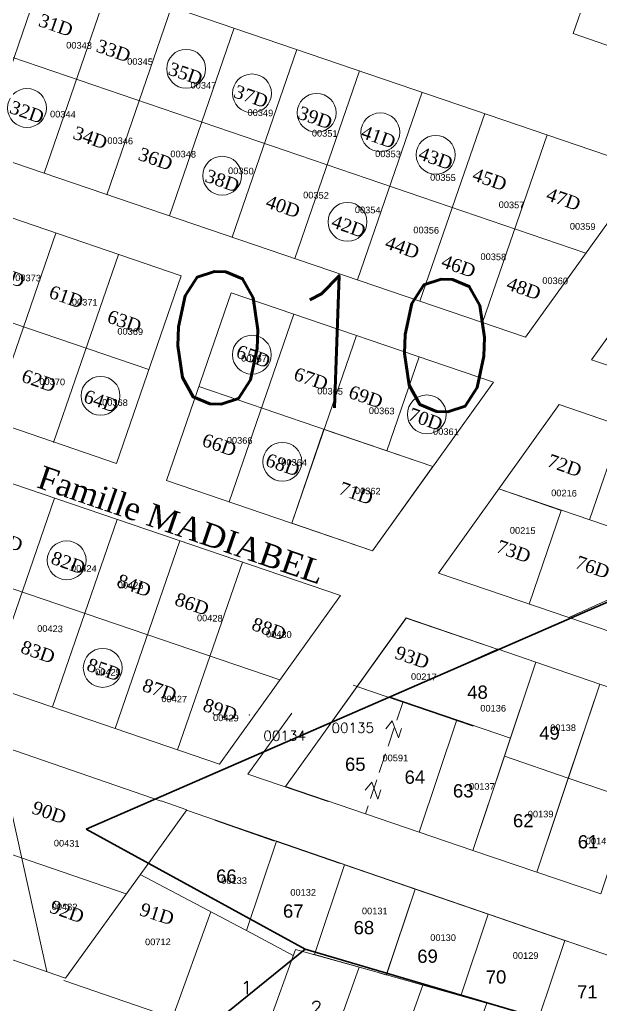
# Model space of a CAD drawing. Header units: metres. Extents: x 251686 to 255059, y 1627526 to 1631912.
# Drawn here: x 253322.6 to 253410.3, y 1631077.2 to 1631226 of the extents above; entities that cross this region are included whole.
import ezdxf
from ezdxf.enums import TextEntityAlignment as Align

# ---------------------------------------------------------------- set-up
doc = ezdxf.new("R2010")
doc.units = ezdxf.units.M
doc.header["$MEASUREMENT"] = 0
doc.linetypes.add('DGN Style 3', pattern=[4.156684, 2.96906, -1.187624])
for name, color, linetype in [('A_revoir_niveau_0', 7, 'Continuous'), ('historique_numero_parcelle', 7, 'Continuous'), ('limites_parcelles', 7, 'Continuous'), ('limites_sections', 7, 'Continuous'), ('limites_tf', 7, 'Continuous'), ('numero_lot', 7, 'Continuous'), ('numero_parcelle', 7, 'Continuous'), ('toponymie', 7, 'Continuous')]:
    doc.layers.add(name, color=color, linetype=linetype)
doc.layers.add('cercles', color=7, linetype='Continuous', lineweight=0)
doc.layers.add('TF352DP', color=3, linetype='Continuous', lineweight=0)
doc.styles.get("Standard").update_dxf_attribs({"font": 'txt.shx'})
doc.styles.add('Style-Arial', font='arial.ttf')
doc.styles.add('Style-txt', font='txt.shx')
doc.styles.add('Style-WORKING', font='WORKING.shx')

msp = doc.modelspace()

# ---------------------------------------------------------------- linework, layer by layer
at = {"layer": 'A_revoir_niveau_0', "lineweight": 13, "ltscale": 39.37}
msp.add_line((253371.026354, 1631098.518972), (253371.038963, 1631098.556517), dxfattribs=at)
at = {"layer": 'A_revoir_niveau_0', "color": 7, "ltscale": 39.37, "flags": 128}
for points in [[(253352.166605, 1631105.013512), (253361.085287, 1631101.899255)], [(253361.417018, 1631101.828187), (253371.026354, 1631098.518972)], [(253382.372722, 1631094.611568), (253382.372722, 1631094.611568)]]:
    msp.add_lwpolyline(points, dxfattribs=at)
at = {"layer": 'cercles', "color": 1, "ltscale": 39.37}
for p, q in [((253374.902583, 1631124.761392), (253373.000056, 1631125.410868)), ((253363.701351, 1631121.190663), (253357.08005, 1631111.963809)), ((253357.08005, 1631111.963809), (253369.213724, 1631107.821673))]:
    msp.add_line(p, q, dxfattribs=at)
at = {"layer": 'cercles', "color": 7, "ltscale": 39.37, "flags": 128}
for points in [[(253371.574836, 1631098.330089), (253371.574836, 1631098.330089), (253371.026354, 1631098.518972)], [(253382.103829, 1631094.704168), (253382.103829, 1631094.704168), (253371.574836, 1631098.330089)]]:
    msp.add_lwpolyline(points, dxfattribs=at)
at = {"layer": 'limites_parcelles', "color": 7, "lineweight": 0}
for p, q in [((253406.233355, 1631223.90297), (253421.580479, 1631268.400152)), ((253317.059349, 1631237.671611), (253417.313423, 1631203.484264)), ((253326.631329, 1631234.44431), (253316.849687, 1631206.083591)), ((253336.084844, 1631231.183783), (253326.303203, 1631202.823063)), ((253345.54972, 1631227.956193), (253335.756718, 1631199.562536)), ((253310.157282, 1631224.177101), (253408.184469, 1631190.749138)), ((253354.980516, 1631224.62979), (253345.232955, 1631196.367884)), ((253406.233355, 1631223.90297), (253426.852433, 1631216.791428)), ((253364.479473, 1631221.501014), (253354.697831, 1631193.140295)), ((253373.944349, 1631218.273425), (253364.162707, 1631189.912705)), ((253383.409225, 1631215.045835), (253373.627583, 1631186.685116)), ((253303.255215, 1631210.68259), (253399.055515, 1631178.014012)), ((253392.874101, 1631211.818246), (253383.092459, 1631183.457526)), ((253402.338977, 1631208.590656), (253392.557335, 1631180.229937)), ((253299.574112, 1631203.485518), (253346.995192, 1631187.314595)), ((253417.313423, 1631203.484264), (253399.055515, 1631178.014012)), ((253427.265404, 1631200.090569), (253409.001767, 1631174.622269)), ((253328.06544, 1631193.769774), (253318.272438, 1631165.376117)), ((253292.672045, 1631189.991007), (253342.104371, 1631173.134235)), ((253337.530316, 1631190.542184), (253327.725953, 1631162.115589)), ((253346.995192, 1631187.314595), (253337.21355, 1631158.953875)), ((253354.567093, 1631184.732523), (253344.785451, 1631156.371804)), ((253354.567093, 1631184.732523), (253394.186739, 1631171.221944)), ((253364.031969, 1631181.504934), (253354.250327, 1631153.144214)), ((253373.496845, 1631178.277344), (253363.715203, 1631149.916625)), ((253285.769978, 1631176.496497), (253337.21355, 1631158.953875)), ((253382.961721, 1631175.049755), (253378.0709, 1631160.869395)), ((253409.001767, 1631174.622269), (253456.983031, 1631158.26032)), ((253349.676272, 1631170.552164), (253385.057785, 1631158.486818)), ((253394.186739, 1631171.221944), (253375.92883, 1631145.751692)), ((253371.060055, 1631138.959624), (253282.088875, 1631169.299424)), ((253404.131464, 1631167.830723), (253385.867827, 1631142.362424)), ((253404.131464, 1631167.830723), (253445.66479, 1631153.667565)), ((253413.59634, 1631164.603133), (253408.705519, 1631150.422774)), ((253344.785451, 1631156.371804), (253375.92883, 1631145.751692)), ((253394.999646, 1631155.096573), (253404.453161, 1631151.836046)), ((253394.999646, 1631155.096573), (253425.636682, 1631144.649128)), ((253318.068981, 1631125.333626), (253327.850622, 1631153.694346)), ((253404.453161, 1631151.836046), (253399.573701, 1631137.688624)), ((253327.556577, 1631122.171912), (253337.315498, 1631150.466756)), ((253336.998733, 1631118.878447), (253346.780375, 1631147.239167)), ((253304.030049, 1631145.969165), (253361.9311, 1631126.224498)), ((253346.463609, 1631115.650857), (253356.245251, 1631144.011577)), ((253405.602599, 1631135.632727), (253385.867827, 1631142.362424)), ((253371.060055, 1631138.959624), (253352.802146, 1631113.489372)), ((253381.000685, 1631135.583042), (253369.355319, 1631119.343797)), ((253381.000685, 1631135.583042), (253369.362141, 1631119.35331)), ((253394.912712, 1631130.8257), (253380.997524, 1631135.570877)), ((253394.929461, 1631130.833231), (253381.000685, 1631135.583042)), ((253394.915873, 1631130.837865), (253381.000685, 1631135.583042)), ((253296.540483, 1631132.674996), (253352.802146, 1631113.489372)), ((253287.417803, 1631127.370653), (253343.968195, 1631107.916974)), ((253270.277266, 1631117.404362), (253338.687662, 1631093.870769)), ((253319.085552, 1631116.476755), (253326.685495, 1631082.136847)), ((253343.984086, 1631107.92476), (253347.853927, 1631106.593511)), ((253253.136728, 1631107.43807), (253329.524558, 1631081.160192)), ((253347.853927, 1631106.593511), (253341.433511, 1631097.687447)), ((253341.437562, 1631097.685286), (253329.524558, 1631081.160192))]:
    msp.add_line(p, q, dxfattribs=at)
at = {"layer": 'limites_parcelles', "color": 7, "linetype": 'Continuous', "lineweight": 0}
for p, q in [((253380.997524, 1631135.570877), (253362.75492, 1631110.131907)), ((253388.651009, 1631120.173378), (253380.537383, 1631122.943169)), ((253362.75492, 1631110.131907), (253382.962151, 1631103.233659))]:
    msp.add_line(p, q, dxfattribs=at)
at = {"layer": 'limites_parcelles', "color": 7, "linetype": 'DGN Style 3', "lineweight": 0}
msp.add_line((253380.537383, 1631122.943169), (253374.848525, 1631106.00345), dxfattribs=at)
at = {"layer": 'limites_parcelles', "color": 7, "lineweight": 0, "ltscale": 39.37}
for p, q in [((253347.79933, 1631106.517777), (253418.724688, 1631082.092862)), ((253377.996876, 1631081.581607), (253382.372722, 1631094.611568)), ((253351.501321, 1631091.17707), (253345.67211, 1631075.157315)), ((253364.292159, 1631085.499321), (253358.885942, 1631070.642031)), ((253373.920808, 1631082.782437), (253368.352765, 1631067.407135)), ((253401.055291, 1631056.232393), (253329.243958, 1631080.770959)), ((253383.549434, 1631080.06556), (253377.819583, 1631064.17224)), ((253393.17839, 1631077.349667), (253387.286396, 1631060.937346))]:
    msp.add_line(p, q, dxfattribs=at)
at = {"layer": 'limites_parcelles', "color": 7, "lineweight": 0, "flags": 128}
msp.add_lwpolyline([(253368.606024, 1631164.096984), (253385.057785, 1631158.486818), (253375.92883, 1631145.751692), (253363.715203, 1631149.916625), (253368.556558, 1631164.113853)], dxfattribs=at)
at = {"layer": 'limites_parcelles', "color": 7, "linetype": 'Continuous', "lineweight": 0, "flags": 128}
for points in [[(253428.402855, 1631145.668292), (253428.098905, 1631145.772601), (253425.624202, 1631144.659684), (253405.588729, 1631135.649382), (253423.038342, 1631129.694834), (253428.402855, 1631145.668292)], [(253400.626065, 1631128.903468), (253394.914029, 1631130.853416), (253394.850256, 1631130.875186), (253394.833501, 1631130.867662), (253378.634856, 1631123.592644), (253396.764124, 1631117.403762), (253400.626065, 1631128.903468)], [(253405.516114, 1631111.384211), (253410.291514, 1631125.603923), (253400.626065, 1631128.903468), (253396.764124, 1631117.403762), (253395.850665, 1631114.683756), (253405.516114, 1631111.384211)]]:
    msp.add_lwpolyline(points, close=True, dxfattribs=at)
for points in [[(253400.626065, 1631128.903468), (253395.850665, 1631114.683756), (253405.516114, 1631111.384211), (253410.291514, 1631125.603923)], [(253388.651009, 1631120.173378), (253382.962151, 1631103.233659)], [(253444.18127, 1631098.197493), (253405.516114, 1631111.384211)]]:
    msp.add_lwpolyline(points, dxfattribs=at)
at = {"layer": 'limites_parcelles', "color": 7, "lineweight": 0, "ltscale": 39.37, "flags": 128}
for points in [[(253391.129324, 1631119.221985), (253373.57171, 1631125.215719)], [(253356.581717, 1631088.488971), (253356.581717, 1631088.488971), (253356.883207, 1631088.327853), (253361.417018, 1631101.828187), (253352.107295, 1631105.034222), (253361.085287, 1631101.899255)], [(253371.026354, 1631098.518972), (253371.026354, 1631098.518972), (253361.417018, 1631101.828187), (253356.883207, 1631088.327853), (253358.48595, 1631087.471337)], [(253363.947657, 1631084.552565), (253356.883207, 1631088.327853), (253361.417018, 1631101.828187)], [(253364.292159, 1631085.499321), (253376.605668, 1631082.024859), (253378.012428, 1631081.627918), (253382.372722, 1631094.611568), (253371.574836, 1631098.330089)], [(253367.008485, 1631084.732864), (253367.008485, 1631084.732864), (253367.142811, 1631084.694962), (253371.706646, 1631098.284697), (253371.574836, 1631098.330089)], [(253356.581717, 1631088.488971), (253356.581717, 1631088.488971), (253340.815966, 1631096.830821)], [(253377.738404, 1631081.705239), (253378.012428, 1631081.627918), (253382.372722, 1631094.611568), (253382.103829, 1631094.704168)], [(253382.372722, 1631094.611568), (253393.423152, 1631090.806077), (253389.273735, 1631078.450353), (253378.012428, 1631081.627918), (253382.372722, 1631094.611568)], [(253405.067463, 1631086.795921), (253405.067507, 1631086.796053), (253393.423152, 1631090.806077), (253389.273735, 1631078.450353), (253403.091641, 1631074.555215)], [(253406.483753, 1631086.308333), (253406.483753, 1631086.308333), (253393.423152, 1631090.806077), (253389.273735, 1631078.450353), (253395.854426, 1631076.593502)], [(253393.423152, 1631090.806077), (253406.483753, 1631086.308333)], [(253405.067463, 1631086.795921), (253404.990703, 1631086.822347), (253401.063076, 1631075.127048), (253401.141304, 1631075.104996)], [(253406.483753, 1631086.308333), (253418.724688, 1631082.092862), (253417.898256, 1631076.321307)]]:
    msp.add_lwpolyline(points, dxfattribs=at)
at = {"layer": 'limites_parcelles', "color": 7, "linetype": 'Continuous', "lineweight": 0, "elevation": -0.000021, "flags": 128}
for points in [[(253377.914618, 1631118.808352), (253378.90049, 1631120.016761), (253379.82624, 1631117.488881), (253380.299927, 1631118.898839)], [(253374.810703, 1631109.535168), (253375.796576, 1631110.743578), (253376.722325, 1631108.215698), (253377.196013, 1631109.625656)]]:
    msp.add_lwpolyline(points, dxfattribs=at)
at = {"layer": 'limites_parcelles', "color": 7, "lineweight": 0, "ltscale": 39.37, "flags": 128}
for points in [[(253367.142811, 1631084.694962), (253376.605668, 1631082.024859), (253377.738404, 1631081.705239), (253378.012428, 1631081.627918), (253382.372722, 1631094.611568), (253382.103829, 1631094.704168), (253371.706646, 1631098.284697), (253367.142811, 1631084.694962)], [(253382.372722, 1631094.611568), (253378.012428, 1631081.627918), (253386.230058, 1631079.309177), (253389.273735, 1631078.450353), (253393.423152, 1631090.806077), (253382.372722, 1631094.611568)], [(253404.990703, 1631086.822347), (253393.430093, 1631090.802332), (253393.423152, 1631090.806077), (253389.273735, 1631078.450353), (253401.063076, 1631075.127048), (253404.990703, 1631086.822347)]]:
    msp.add_lwpolyline(points, close=True, dxfattribs=at)
at = {"layer": 'limites_parcelles', "color": 7, "linetype": 'Continuous', "lineweight": 0}
for points in [[(253400.740714, 1631097.164498), (253410.291514, 1631125.603923), (253400.626065, 1631128.903468), (253391.075265, 1631100.464043)], [(253410.406185, 1631093.864946), (253419.956985, 1631122.304371), (253410.291514, 1631125.603923), (253400.740714, 1631097.164498)], [(253391.075265, 1631100.464043), (253396.764124, 1631117.403762), (253388.651009, 1631120.173378), (253382.962151, 1631103.233659)], [(253400.740714, 1631097.164498), (253405.516114, 1631111.384211), (253395.850665, 1631114.683756), (253391.075265, 1631100.464043)]]:
    msp.add_3dface(points, dxfattribs=at)
at = {"layer": 'limites_tf', "color": 5, "linetype": 'Continuous', "lineweight": 30}
for p, q in [((253332.661283, 1631103.687841), (253453.893528, 1631156.493868)), ((253365.728469, 1631085.53234), (253332.661283, 1631103.687841)), ((253337.451749, 1631062.604281), (253365.728469, 1631085.53234)), ((253408.563616, 1631072.920481), (253365.728469, 1631085.53234))]:
    msp.add_line(p, q, dxfattribs=at)
at = {"layer": 'numero_lot', "color": 7, "linetype": 'Continuous', "lineweight": 0}
for centre in [(253347.756891, 1631218.594262), (253357.702817, 1631214.874988), (253323.696006, 1631212.66318), (253367.481394, 1631211.937687), (253377.102499, 1631208.999577), (253385.466249, 1631205.583315), (253353.19985, 1631202.430341), (253372.132763, 1631195.451894), (253357.687352, 1631175.369226), (253334.814698, 1631169.15853), (253384.125169, 1631166.353744), (253362.286279, 1631159.193983), (253329.689122, 1631144.302521), (253335.140281, 1631128.037856)]:
    msp.add_circle(centre, 2.937673, dxfattribs=at)
at = {"layer": 'TF352DP'}
msp.add_point((253357.312044, 1631120.910852), dxfattribs=at)

# ---------------------------------------------------------------- texts
at = {"layer": 'historique_numero_parcelle', "color": 7, "lineweight": 0, "style": 'Style-txt'}
for s, p in [('00135', (253372.939121, 1631118.98566)), ('00134', (253362.639193, 1631117.790317))]:
    msp.add_text(s, height=1.499997, rotation=0.23, dxfattribs=at).set_placement(p, align=Align.MIDDLE_CENTER)
at = {"layer": 'limites_sections', "color": 3, "lineweight": 30, "style": 'Style-txt'}
msp.add_text('010', height=19.99996, rotation=358.0642, dxfattribs=at).set_placement((253369.675288, 1631177.356202), align=Align.MIDDLE_CENTER)
at = {"layer": 'numero_lot', "color": 7, "linetype": 'Continuous', "lineweight": 0}
for s, p in [('1', (253356.013411, 1631078.708165)), ('2', (253366.579049, 1631075.680924))]:
    msp.add_text(s, height=2.000836, rotation=0.209829, dxfattribs=at).set_placement(p)
at = {"layer": 'numero_lot', "color": 7, "linetype": 'Continuous', "lineweight": 0, "char_height": 2, "attachment_point": 7, "line_spacing_factor": 0.6}
for s, insert, rotation in [('\\fTimes New Roman|b0|i0|c00|p23;31D', (253325.273127, 1631225.080432), 340.68217334), ('\\fTimes New Roman|b0|i0|c00|p23;33D', (253333.987993, 1631221.211388), 340.68217334), ('\\fTimes New Roman|b0|i0|c00|p23;35D', (253344.870822, 1631217.752197), 340.68217334), ('\\fTimes New Roman|b0|i0|c00|p23;37D', (253354.777795, 1631214.310318), 340.68217334), ('\\fTimes New Roman|b0|i0|c00|p23;32D', (253320.903494, 1631211.94344), 340.68217334), ('\\fTimes New Roman|b0|i0|c00|p23;39D', (253364.469359, 1631211.09628), 340.68217334), ('\\fTimes New Roman|b0|i0|c00|p23;34D', (253330.47804, 1631208.070627), 340.68217334), ('\\fTimes New Roman|b0|i0|c00|p23;41D', (253374.049098, 1631208.210745), 340.68217334), ('\\fTimes New Roman|b0|i0|c00|p23;36D', (253340.332672, 1631204.863189), 340.68217334), ('\\fTimes New Roman|b0|i0|c00|p23;43D', (253382.688217, 1631204.95224), 340.68217334), ('\\fTimes New Roman|b0|i0|c00|p23;38D', (253350.436339, 1631201.560662), 340.68217334), ('\\fTimes New Roman|b0|i0|c00|p23;45D', (253390.840394, 1631201.774893), 340.68217334), ('\\fTimes New Roman|b0|i0|c00|p23;47D', (253402.007664, 1631198.79791), 340.68217334), ('\\fTimes New Roman|b0|i0|c00|p23;40D', (253359.60567, 1631197.669153), 340.68217334), ('\\fTimes New Roman|b0|i0|c00|p23;42D', (253369.540461, 1631194.703268), 340.68217334), ('\\fTimes New Roman|b0|i0|c00|p23;44D', (253377.64382, 1631191.525218), 340.68217334), ('\\fTimes New Roman|b0|i0|c00|p23;46D', (253386.140118, 1631188.654934), 340.68217334), ('\\fTimes New Roman|b0|i0|c00|p23;59D', (253317.987717, 1631187.151212), 340.68217334), ('\\fTimes New Roman|b0|i0|c00|p23;48D', (253395.996836, 1631185.288938), 340.68217334), ('\\fTimes New Roman|b0|i0|c00|p23;61D', (253326.840405, 1631184.015338), 340.68217334), ('\\fTimes New Roman|b0|i0|c00|p23;63D', (253335.63108, 1631180.296523), 340.68217334), ('\\fTimes New Roman|b0|i0|c00|p23;65D', (253355.120218, 1631175.010425), 340.68217334), ('\\fTimes New Roman|b0|i0|c00|p23;67D', (253363.831288, 1631171.624549), 340.68217334), ('\\fTimes New Roman|b0|i0|c00|p23;62D', (253322.693878, 1631171.339415), 340.68217334), ('\\fTimes New Roman|b0|i0|c00|p23;69D', (253372.123941, 1631168.899294), 340.68217334), ('\\fTimes New Roman|b0|i0|c00|p23;64D', (253332.074271, 1631168.254211), 340.68217334), ('\\fTimes New Roman|b0|i0|c00|p23;70D', (253381.151538, 1631165.524965), 340.68217334), ('\\fTimes New Roman|b0|i0|c00|p23;66D', (253349.973673, 1631161.633287), 340.68217334), ('\\fTimes New Roman|b0|i0|c00|p23;68D', (253359.559539, 1631158.623736), 340.68217334), ('\\fTimes New Roman|b0|i0|c00|p23;72D', (253402.172829, 1631158.544835), 340.68217334), ('\\fTimes New Roman|b0|i0|c00|p23;71D', (253370.651141, 1631154.358955), 340.68217334), ('\\fTimes New Roman|b0|i0|c00|p23;80D', (253317.687424, 1631147.238666), 340.68217334), ('\\fTimes New Roman|b0|i0|c00|p23;73D', (253394.460276, 1631145.549695), 340.68217334), ('\\fTimes New Roman|b0|i0|c00|p23;82D', (253327.143796, 1631143.819854), 340.68217334), ('\\fTimes New Roman|b0|i0|c00|p23;76D', (253406.388643, 1631143.167796), 340.68217334), ('\\fTimes New Roman|b0|i0|c00|p23;84D', (253337.090756, 1631140.389024), 340.68217334), ('\\fTimes New Roman|b0|i0|c00|p23;86D', (253345.844093, 1631137.577917), 340.68217334), ('\\fTimes New Roman|b0|i0|c00|p23;88D', (253357.475583, 1631133.816507), 340.68217334), ('\\fTimes New Roman|b0|i0|c00|p23;83D', (253322.558628, 1631130.34225), 340.68217334), ('\\fTimes New Roman|b0|i0|c00|p23;93D', (253379.129665, 1631129.512204), 340.68217334), ('\\fTimes New Roman|b0|i0|c00|p23;85D', (253332.538986, 1631127.671453), 340.68217334), ('\\fTimes New Roman|b0|i0|c00|p23;87D', (253340.938626, 1631124.59194), 340.68217334), ('\\fTimes New Roman|b0|i0|c00|p23;89D', (253350.107255, 1631121.597896), 340.68217334), ('\\fTimes New Roman|b0|i0|c00|p23;90D', (253324.266478, 1631106.082577), 340.68217334), ('\\fTimes New Roman|b0|i0|c00|p23;92D', (253326.962183, 1631091.094862), 340.68217334), ('\\fTimes New Roman|b0|i0|c00|p23;91D', (253340.561224, 1631090.672338), 341.99223523)]:
    msp.add_mtext(s, dxfattribs=dict(at, insert=insert, rotation=rotation))
at = {"layer": 'numero_lot', "color": 7, "linetype": 'Continuous', "lineweight": 0, "char_height": 1.999996, "attachment_point": 5, "line_spacing_factor": 0.6, "style": 'Style-WORKING'}
for s, insert, rotation in [('\\fArial|b0|i0|c00|p39;48', (253391.787458, 1631124.351181), 0.25857668), ('\\fArial|b0|i0|c00|p39;49', (253402.668307, 1631118.169984), 0.25857668), ('\\fArial|b0|i0|c00|p39;65', (253373.314681, 1631113.466633), 0.25857668), ('\\fArial|b0|i0|c00|p39;64', (253382.315726, 1631111.512829), 0.25857668), ('\\fArial|b0|i0|c00|p39;63', (253389.630069, 1631109.443396), 0.25857668), ('\\fArial|b0|i0|c00|p39;62', (253398.701975, 1631104.936532), 0.25857668), ('\\fArial|b0|i0|c00|p39;61', (253408.494305, 1631101.746226), 0.25857668), ('\\fArial|b0|i0|c00|p39;66', (253353.832121, 1631096.552729), 0.25857668), ('\\fArial|b0|i0|c00|p39;67', (253363.941034, 1631091.273269), 0.25857668), ('\\fArial|b0|i0|c00|p39;68', (253374.617021, 1631088.77041), 0.25857668), ('\\fArial|b0|i0|c00|p39;69', (253384.237803, 1631084.448433), 0.57858262), ('\\fArial|b0|i0|c00|p39;70', (253394.58685, 1631081.309703), 0.57858262), ('\\fArial|b0|i0|c00|p39;71', (253408.39363, 1631079.080584), 0.25857668)]:
    msp.add_mtext(s, dxfattribs=dict(at, insert=insert, rotation=rotation))
at = {"layer": 'numero_parcelle', "color": 5, "lineweight": 0, "style": 'Style-Arial'}
for s, rotation, p in [('00343', 358.92, (253329.634494, 1631222.668994)), ('00345', 358.92, (253338.847943, 1631220.216559)), ('00347', 358.92, (253348.42869, 1631216.625243)), ('00344', 358.92, (253327.189667, 1631212.257768)), ('00349', 358.92, (253357.039847, 1631212.48358)), ('00351', 358.92, (253366.764044, 1631209.370974)), ('00346', 358.92, (253335.853989, 1631208.245802)), ('00348', 358.92, (253345.374725, 1631206.235833)), ('00353', 358.92, (253376.330778, 1631206.260391)), ('00350', 358.92, (253354.087947, 1631203.688769)), ('00355', 358.92, (253384.631767, 1631202.694334)), ('00352', 358.92, (253365.445313, 1631200.01848)), ('00357', 358.92, (253394.998419, 1631198.557666)), ('00354', 358.92, (253373.261192, 1631197.791462)), ('00356', 358.92, (253382.101666, 1631194.744104)), ('00359', 358.92, (253405.755383, 1631195.298997)), ('00358', 358.92, (253392.246784, 1631190.711127)), ('00373', 358.92, (253321.929395, 1631187.516394)), ('00360', 358.92, (253401.591707, 1631187.086791)), ('00371', 358.92, (253330.492328, 1631183.846243)), ('00369', 358.92, (253337.366911, 1631179.41617)), ('00367', 358.92, (253356.077204, 1631175.346758)), ('00370', 358.92, (253325.57918, 1631171.826741)), ('00365', 358.92, (253367.576904, 1631170.396598)), ('00368', 358.92, (253335.062301, 1631168.689925)), ('00363', 358.92, (253375.373699, 1631167.428884)), ('00361', 358.92, (253385.082165, 1631164.284546)), ('00366', 358.92, (253353.90557, 1631162.956247)), ('00364', 358.92, (253362.141771, 1631159.635434)), ('00362', 358.92, (253373.277363, 1631155.315353)), ('00216', 358.92, (253402.933738, 1631154.999789)), ('00215', 358.92, (253396.686015, 1631149.342212)), ('00424', 358.92, (253330.355885, 1631143.614798)), ('00426', 358.92, (253337.428304, 1631141.055048)), ('00428', 358.92, (253349.393422, 1631136.097873)), ('00423', 358.92, (253325.240913, 1631134.500707)), ('00430', 358.92, (253359.829625, 1631133.653171)), ('00425', 358.92, (253334.00567, 1631127.925145)), ('00217', 358.92, (253381.743541, 1631127.234639)), ('00427', 358.92, (253344.022061, 1631123.868046)), ('00136', 359.91, (253392.215528, 1631122.443638)), ('00429', 358.92, (253351.822618, 1631121.013017)), ('00138', 359.91, (253402.781698, 1631119.499851)), ('00591', 359.91, (253377.426134, 1631114.926179)), ('00137', 359.91, (253390.510134, 1631110.624975)), ('00139', 359.91, (253399.387534, 1631106.445414)), ('00431', 358.92, (253327.765221, 1631102.060186)), ('00141', 359.91, (253408.152656, 1631102.378615)), ('00133', 359.91, (253353.0534, 1631096.393642)), ('00132', 359.91, (253363.497175, 1631094.607649)), ('00432', 358.92, (253327.444951, 1631092.465888)), ('00131', 359.91, (253374.318865, 1631091.800567)), ('00712', 0.23, (253341.54027, 1631087.124513)), ('00130', 359.91, (253384.647038, 1631087.774358)), ('00129', 359.91, (253397.118067, 1631085.066005))]:
    msp.add_text(s, height=1, rotation=rotation, dxfattribs=at).set_placement(p, align=Align.TOP_LEFT)
at = {"layer": 'toponymie', "lineweight": 13, "insert": (253324.967201, 1631155.334646), "char_height": 3.5, "attachment_point": 7, "rotation": 341.00177387, "line_spacing_factor": 0.6}
msp.add_mtext('\\fTimes New Roman|b0|i0|c00|p23;Famille MADIABEL', dxfattribs=at)

doc.saveas('drawing.dxf')
